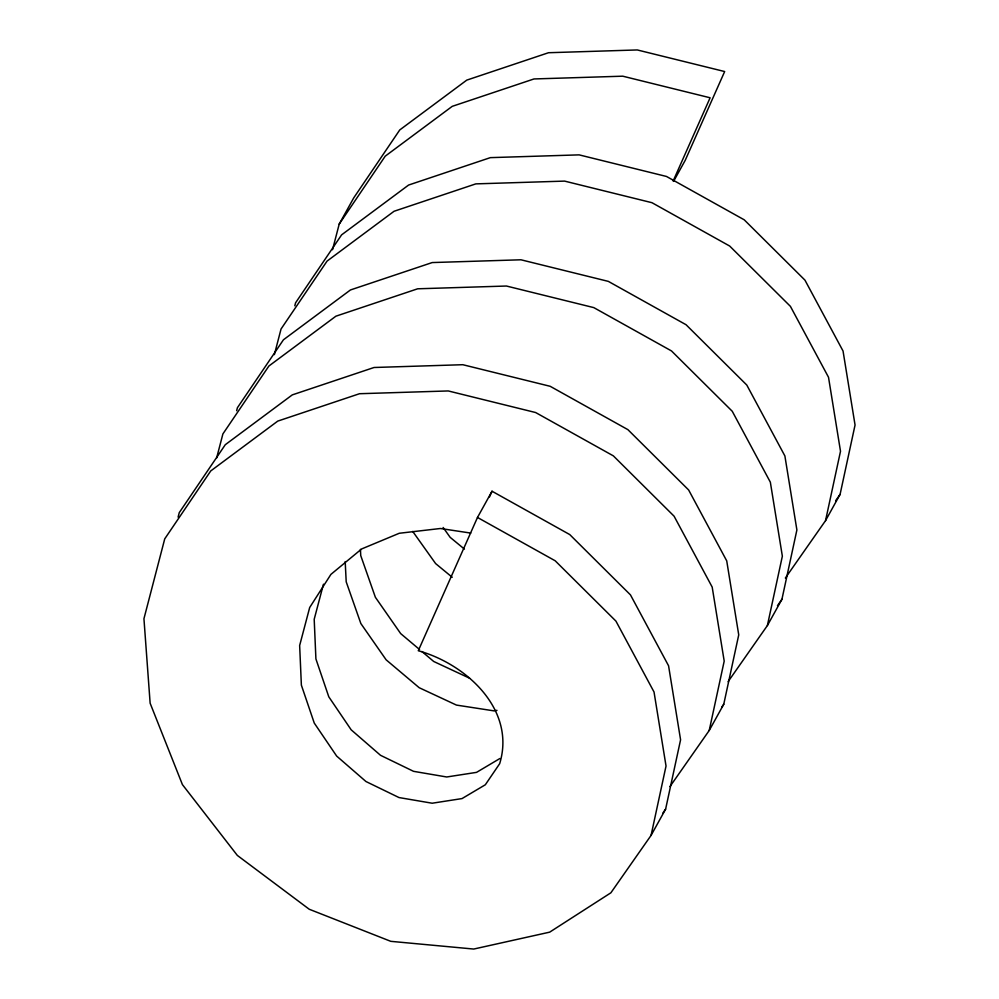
<?xml version="1.0" encoding="UTF-8"?>
<svg xmlns="http://www.w3.org/2000/svg" width="999" height="999" viewBox="0 0 999 999"><rect width="100%" height="100%" fill="white"/><g stroke="black" fill="none" stroke-linecap="round" stroke-linejoin="round"><path stroke-width="1.5" d="M651.073 835.389L666.033 766.021L654.033 692.007L615.933 621.116L555.194 560.789L477.485 517.457L492.02 491.221L569.742 534.565L630.469 594.892L668.568 665.784L680.581 739.797L665.609 809.165L651.073 835.389L610.876 892.806L549.675 932.154L473.738 949.05L390.796 941.333L309.24 909.252L237.337 855.419L182.417 784.602L150.137 703.221L143.943 618.718L164.735 538.861L210.739 470.941L277.759 421.103L359.503 393.718L448.264 390.946L535.639 412.537L613.361 455.869L674.088 516.196L712.187 587.087L724.2 661.101L709.228 730.469L669.929 786.613M709.228 730.469L723.763 704.233L738.736 634.877L726.723 560.864L688.636 489.972L627.896 429.645L550.187 386.301L462.812 364.71L374.051 367.495L292.295 394.88L225.275 444.717L179.271 512.624L178.097 517.145M728.084 681.693L767.382 625.549L782.354 556.181L770.341 482.167L732.255 411.276L671.515 350.949L593.806 307.617L506.431 286.026L417.669 288.798L335.914 316.183L268.893 366.021L222.889 433.941L216.621 458.042M767.382 625.549L781.93 599.313L796.89 529.945L784.889 455.944L746.79 385.052L686.051 324.725L608.341 281.381L520.966 259.79L432.205 262.562L350.449 289.96L283.441 339.785L237.425 407.704L236.638 410.714M785.351 578.046L825.549 520.629L840.509 451.261L828.508 377.247L790.409 306.356L729.67 246.029L651.96 202.697L564.585 181.106L475.824 183.878L394.068 211.264L327.06 261.101L281.044 329.008L274.375 354.633M825.549 520.629L840.084 494.393L855.057 425.025L843.044 351.024L804.944 280.132L744.218 219.805L666.495 176.461L579.12 154.87L490.359 157.642L408.616 185.04L341.596 234.865L295.592 302.784L294.805 305.794M332.542 249.713L339.21 224.088L353.746 197.864L399.75 129.945L466.77 80.12L548.526 52.722L637.287 49.95L724.662 71.541L685.189 160.389L673.563 181.381M323.464 584.19L314.198 619.28L315.909 658.928L328.796 696.827L351.186 729.832L380.507 755.294L413.536 771.328L446.715 776.985L476.548 772.364L499.875 758.528M477.485 517.457L418.281 650.736C466.158 663.985 516.208 709.652 499.662 763.698L485.327 784.764L462.013 798.588L432.18 803.221L398.988 797.552L365.971 781.53L336.651 756.068L314.26 723.064L301.373 685.152L299.65 645.504L309.69 607.504L330.919 574.375L361.663 548.938L399.275 533.266L440.422 528.496L470.766 533.091M489.498 496.903L492.02 491.221M673.164 180.981L710.114 97.777L622.739 76.186L533.978 78.958L452.235 106.344L385.214 156.181L339.21 224.088M835.614 500.774L840.084 494.393M777.459 605.694L781.93 599.313M721.977 706.793L723.763 704.233M662.936 812.986L665.609 809.165M496.99 710.351L493.918 710.863L456.443 705.082L419.193 687.712L386.138 659.827L360.851 623.538L346.203 581.818L345.192 561.575M469.605 678.209L433.728 661.488L421.928 651.523M464.41 549.088L450.162 537.35L443.119 527.46M452.235 577.272L435.614 563.573L412.724 531.431M419.568 649.525L400.674 633.591L375.387 597.302L360.739 555.594L360.439 549.363"/></g></svg>
